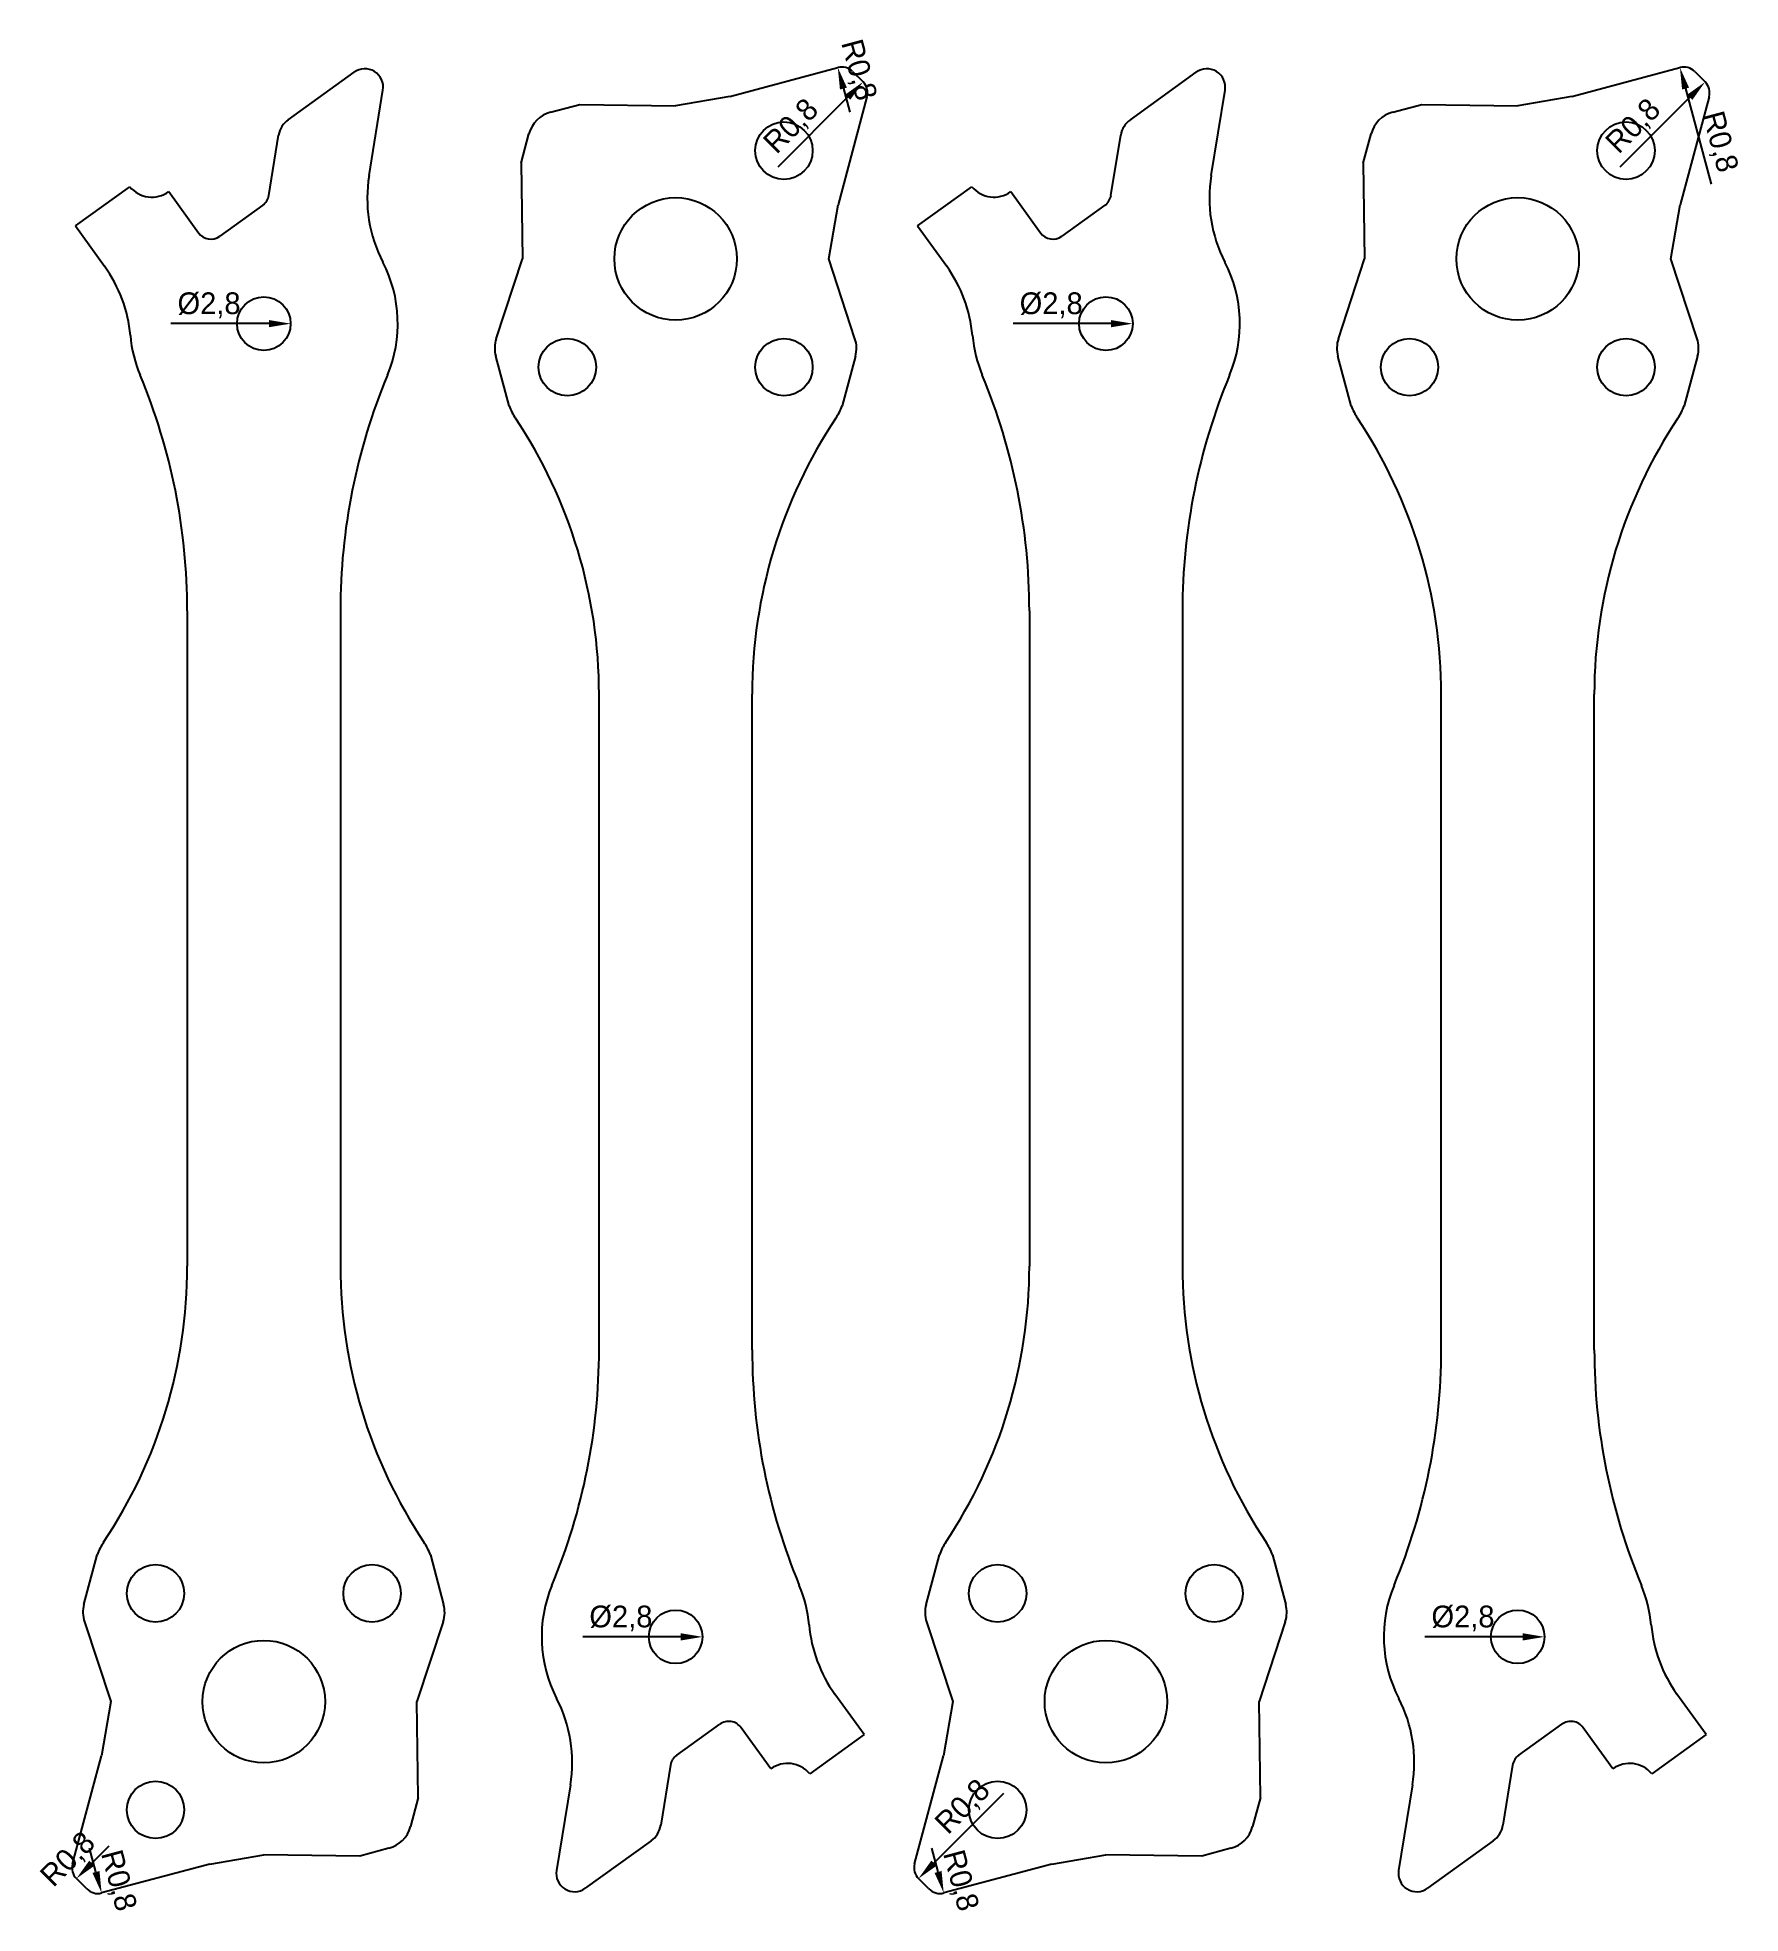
# Model space of a CAD drawing. Header units: millimetres. Extents: x -11.8 to 77.2, y -11.1 to 87.
import ezdxf

# ---------------------------------------------------------------- set-up
doc = ezdxf.new("R2010")
doc.units = ezdxf.units.MM
doc.layers.add('Arms-L720.80 - v2 - CNC', color=7, linetype='Continuous')
doc.layers.add('Dimensions', color=7, linetype='Continuous')
doc.dimstyles.new('ISO-25', dxfattribs={"dimtxt": 2.5, "dimasz": 2.5, "dimexe": 1.25, "dimexo": 0.625, "dimtad": 1, "dimtxsty": 'Standard', "dimcen": 2.5, "dimadec": 0, "dimazin": 0, "dimtfac": 1, "dimtmove": 0, "dimatfit": 3, "dimfxl": 1, "dimarcsym": 0})

# ---------------------------------------------------------------- blocks, each defined once
blk = doc.blocks.new('*D1')
at = {"layer": 'Defpoints', "color": 0}
for p in [(-9.225, -8.682), (-9.791, -9.247)]:
    blk.add_point(p, dxfattribs=at)
at = {"layer": 'Dimensions', "color": 140, "lineweight": -2}
blk.add_line((-8.988, -8.444), (-8.083, -7.539), dxfattribs=at)
at = {"layer": 'Dimensions', "color": 140}
blk.add_solid([(-9.122, -8.31), (-8.854, -8.578), (-9.791, -9.247)], dxfattribs=at)
at = {"layer": 'Dimensions', "color": 140, "insert": (-10.187, -8.285), "char_height": 1.1361, "attachment_point": 5, "rotation": 44.99997}
blk.add_mtext('R0,8', dxfattribs=at)
blk = doc.blocks.new('*D2')
at = {"layer": 'Defpoints', "color": 0}
for p in [(-8.682, -9.225), (-8.475, -9.998)]:
    blk.add_point(p, dxfattribs=at)
at = {"layer": 'Dimensions', "color": 140, "lineweight": -2}
blk.add_line((-8.769, -8.901), (-9.1, -7.665), dxfattribs=at)
at = {"layer": 'Dimensions', "color": 140}
blk.add_solid([(-8.952, -8.95), (-8.586, -8.852), (-8.475, -9.998)], dxfattribs=at)
at = {"layer": 'Dimensions', "color": 140, "insert": (-7.651, -9.363), "char_height": 1.1361, "attachment_point": 5, "rotation": 284.9999}
blk.add_mtext('R0,8', dxfattribs=at)
blk = doc.blocks.new('*D3')
at = {"layer": 'Defpoints', "color": 0}
for p in [(34.775, -8.682), (34.209, -9.247)]:
    blk.add_point(p, dxfattribs=at)
at = {"layer": 'Dimensions', "color": 140, "lineweight": -2}
blk.add_line((35.012, -8.444), (38.666, -4.791), dxfattribs=at)
at = {"layer": 'Dimensions', "color": 140}
blk.add_solid([(34.878, -8.31), (35.146, -8.578), (34.209, -9.247)], dxfattribs=at)
at = {"layer": 'Dimensions', "color": 140, "insert": (36.562, -5.537), "char_height": 1.1361, "attachment_point": 5, "rotation": 44.99997}
blk.add_mtext('R0,8', dxfattribs=at)
blk = doc.blocks.new('*D4')
at = {"layer": 'Defpoints', "color": 0}
for p in [(35.318, -9.225), (35.525, -9.998)]:
    blk.add_point(p, dxfattribs=at)
at = {"layer": 'Dimensions', "color": 140, "lineweight": -2}
blk.add_line((35.231, -8.901), (34.9, -7.665), dxfattribs=at)
at = {"layer": 'Dimensions', "color": 140}
blk.add_solid([(35.048, -8.95), (35.414, -8.852), (35.525, -9.998)], dxfattribs=at)
at = {"layer": 'Dimensions', "color": 140, "insert": (36.349, -9.363), "char_height": 1.1361, "attachment_point": 5, "rotation": 284.9999}
blk.add_mtext('R0,8', dxfattribs=at)
blk = doc.blocks.new('*D5')
at = {"layer": 'Defpoints', "color": 0}
for p in [(29.992, 85.381), (30.199, 84.609)]:
    blk.add_point(p, dxfattribs=at)
at = {"layer": 'Dimensions', "color": 140, "lineweight": -2}
blk.add_line((30.286, 84.284), (30.618, 83.048), dxfattribs=at)
at = {"layer": 'Dimensions', "color": 140}
blk.add_solid([(30.469, 84.333), (30.104, 84.235), (29.992, 85.381)], dxfattribs=at)
at = {"layer": 'Dimensions', "color": 140, "insert": (31.024, 85.243), "char_height": 1.1361, "attachment_point": 5, "rotation": 284.9999}
blk.add_mtext('R0,8', dxfattribs=at)
blk = doc.blocks.new('*D6')
at = {"layer": 'Defpoints', "color": 0}
for p in [(31.309, 84.63), (30.743, 84.065)]:
    blk.add_point(p, dxfattribs=at)
at = {"layer": 'Dimensions', "color": 140, "lineweight": -2}
blk.add_line((30.506, 83.827), (26.852, 80.174), dxfattribs=at)
at = {"layer": 'Dimensions', "color": 140}
blk.add_solid([(30.64, 83.693), (30.372, 83.961), (31.309, 84.63)], dxfattribs=at)
at = {"layer": 'Dimensions', "color": 140, "insert": (27.598, 82.278), "char_height": 1.1361, "attachment_point": 5, "rotation": 44.99997}
blk.add_mtext('R0,8', dxfattribs=at)
blk = doc.blocks.new('*D7')
at = {"layer": 'Defpoints', "color": 0}
for p in [(75.309, 84.63), (74.743, 84.065)]:
    blk.add_point(p, dxfattribs=at)
at = {"layer": 'Dimensions', "color": 140, "lineweight": -2}
blk.add_line((74.506, 83.827), (70.852, 80.174), dxfattribs=at)
at = {"layer": 'Dimensions', "color": 140}
blk.add_solid([(74.64, 83.693), (74.372, 83.961), (75.309, 84.63)], dxfattribs=at)
at = {"layer": 'Dimensions', "color": 140, "insert": (71.598, 82.278), "char_height": 1.1361, "attachment_point": 5, "rotation": 44.99997}
blk.add_mtext('R0,8', dxfattribs=at)
blk = doc.blocks.new('*D8')
at = {"layer": 'Defpoints', "color": 0}
for p in [(73.992, 85.381), (74.199, 84.609)]:
    blk.add_point(p, dxfattribs=at)
at = {"layer": 'Dimensions', "color": 140, "lineweight": -2}
blk.add_line((74.286, 84.284), (75.624, 79.293), dxfattribs=at)
at = {"layer": 'Dimensions', "color": 140}
blk.add_solid([(74.469, 84.333), (74.104, 84.235), (73.992, 85.381)], dxfattribs=at)
at = {"layer": 'Dimensions', "color": 140, "insert": (76.03, 81.488), "char_height": 1.1361, "attachment_point": 5, "rotation": 284.9999}
blk.add_mtext('R0,8', dxfattribs=at)
blk = doc.blocks.new('*D9')
at = {"layer": 'Defpoints', "color": 0}
for p in [(-1.4, 72), (1.4, 72)]:
    blk.add_point(p, dxfattribs=at)
at = {"layer": 'Dimensions', "color": 140, "lineweight": -2}
blk.add_line((0.264, 72), (-4.849, 72), dxfattribs=at)
at = {"layer": 'Dimensions', "color": 140}
blk.add_solid([(0.264, 71.811), (0.264, 72.189), (1.4, 72)], dxfattribs=at)
at = {"layer": 'Dimensions', "color": 140, "insert": (-2.86, 72.96), "char_height": 1.1361, "attachment_point": 5}
blk.add_mtext('%%c2,8', dxfattribs=at)
blk = doc.blocks.new('*D10')
at = {"layer": 'Defpoints', "color": 0}
for p in [(64.118, 3.383), (66.918, 3.383)]:
    blk.add_point(p, dxfattribs=at)
at = {"layer": 'Dimensions', "color": 140, "lineweight": -2}
blk.add_line((65.782, 3.383), (60.669, 3.383), dxfattribs=at)
at = {"layer": 'Dimensions', "color": 140}
blk.add_solid([(65.782, 3.194), (65.782, 3.573), (66.918, 3.383)], dxfattribs=at)
at = {"layer": 'Dimensions', "color": 140, "insert": (62.657, 4.343), "char_height": 1.1361, "attachment_point": 5}
blk.add_mtext('%%c2,8', dxfattribs=at)
blk = doc.blocks.new('*D11')
at = {"layer": 'Defpoints', "color": 0}
for p in [(42.6, 72), (45.4, 72)]:
    blk.add_point(p, dxfattribs=at)
at = {"layer": 'Dimensions', "color": 140, "lineweight": -2}
blk.add_line((44.264, 72), (39.151, 72), dxfattribs=at)
at = {"layer": 'Dimensions', "color": 140}
blk.add_solid([(44.264, 71.811), (44.264, 72.189), (45.4, 72)], dxfattribs=at)
at = {"layer": 'Dimensions', "color": 140, "insert": (41.14, 72.96), "char_height": 1.1361, "attachment_point": 5}
blk.add_mtext('%%c2,8', dxfattribs=at)
blk = doc.blocks.new('*D12')
at = {"layer": 'Defpoints', "color": 0}
for p in [(20.118, 3.383), (22.918, 3.383)]:
    blk.add_point(p, dxfattribs=at)
at = {"layer": 'Dimensions', "color": 140, "lineweight": -2}
blk.add_line((21.782, 3.383), (16.669, 3.383), dxfattribs=at)
at = {"layer": 'Dimensions', "color": 140}
blk.add_solid([(21.782, 3.194), (21.782, 3.573), (22.918, 3.383)], dxfattribs=at)
at = {"layer": 'Dimensions', "color": 140, "insert": (18.657, 4.343), "char_height": 1.1361, "attachment_point": 5}
blk.add_mtext('%%c2,8', dxfattribs=at)

msp = doc.modelspace()

# ---------------------------------------------------------------- linework, layer by layer
at = {"layer": 'Arms-L720.80 - v2 - CNC'}
for p, q in [((24.3463, 83.8685, -86), (29.9924, 85.3813, -86)), ((68.3463, 83.8685, -86), (73.9924, 85.3813, -86)), ((1.276, 82.656, -86), (4.7183, 85.136, -86)), ((30.7652, 85.1743, -86), (31.309, 84.6305, -86)), ((45.276, 82.656, -86), (48.7183, 85.136, -86)), ((74.7652, 85.1743, -86), (75.309, 84.6305, -86)), ((5.4987, 79.7354, -86), (6.2248, 84.2045, -86)), ((14.9856, 83.0469, -86), (16.5081, 83.4549, -86)), ((16.5081, 83.4549, -86), (21.5179, 83.3832, -86)), ((24.3463, 83.8685, -86), (21.5179, 83.3832, -86)), ((31.516, 83.8577, -86), (30.0032, 78.2116, -86)), ((49.4987, 79.7354, -86), (50.2248, 84.2045, -86)), ((58.9856, 83.0469, -86), (60.5081, 83.4549, -86)), ((60.5081, 83.4549, -86), (65.5179, 83.3832, -86)), ((68.3463, 83.8685, -86), (65.5179, 83.3832, -86)), ((75.516, 83.8577, -86), (74.0032, 78.2116, -86)), ((0.2656, 78.7042, -86), (0.7763, 81.8479, -86)), ((13.4462, 80.393, -86), (13.8541, 81.9156, -86)), ((44.2656, 78.7042, -86), (44.7763, 81.8479, -86)), ((57.4462, 80.393, -86), (57.8541, 81.9156, -86)), ((13.4462, 80.393, -86), (13.5179, 75.3832, -86)), ((57.4462, 80.393, -86), (57.5179, 75.3832, -86)), ((-9.8438, 77.1097, -86), (-7.004, 79.1556, -86)), ((-4.9686, 78.8966, -86), (-3.4195, 76.7464, -86)), ((34.1562, 77.1097, -86), (36.996, 79.1556, -86)), ((39.0314, 78.8966, -86), (40.5805, 76.7464, -86)), ((-0.0564, 78.1833, -86), (-2.3028, 76.5649, -86)), ((29.5179, 75.3832, -86), (30.0032, 78.2116, -86)), ((43.9436, 78.1833, -86), (41.6972, 76.5649, -86)), ((73.5179, 75.3832, -86), (74.0032, 78.2116, -86)), ((-9.8438, 77.1097, -86), (-8.3203, 74.9952, -86)), ((34.1562, 77.1097, -86), (35.6797, 74.9952, -86)), ((12.1464, 71.2149, -86), (13.5179, 75.3832, -86)), ((30.8893, 71.2149, -86), (29.5179, 75.3832, -86)), ((56.1464, 71.2149, -86), (57.5179, 75.3832, -86)), ((74.8893, 71.2149, -86), (73.5179, 75.3832, -86)), ((12.8154, 67.7083, -86), (12.1208, 70.3007, -86)), ((30.9149, 70.3007, -86), (30.2203, 67.7084, -86)), ((56.8154, 67.7083, -86), (56.1208, 70.3007, -86)), ((74.9149, 70.3007, -86), (74.2203, 67.7084, -86)), ((-4, 57, -86), (-4, 22.7509, -86)), ((4, 57, -86), (4, 22.7509, -86)), ((40, 57, -86), (40, 22.7509, -86)), ((48, 57, -86), (48, 22.7509, -86)), ((17.5178, 18.3832, -86), (17.5179, 52.6322, -86)), ((25.5178, 18.3831, -86), (25.5179, 52.6322, -86)), ((61.5178, 18.3832, -86), (61.5179, 52.6322, -86)), ((69.5178, 18.3831, -86), (69.5179, 52.6322, -86)), ((-9.3971, 5.0825, -86), (-8.7024, 7.6748, -86)), ((8.7024, 7.6748, -86), (9.3971, 5.0825, -86)), ((34.6029, 5.0825, -86), (35.2976, 7.6748, -86)), ((52.7024, 7.6748, -86), (53.3971, 5.0825, -86)), ((-9.3714, 4.1683, -86), (-8, 0, -86)), ((9.3714, 4.1683, -86), (8, 0, -86)), ((34.6286, 4.1683, -86), (36, 0, -86)), ((53.3714, 4.1683, -86), (52, 0, -86)), ((8.0717, -5.0099, -86), (8, 0, -86)), ((31.3616, -1.7266, -86), (29.8382, 0.388, -86)), ((52.0717, -5.0099, -86), (52, 0, -86)), ((75.3616, -1.7266, -86), (73.8382, 0.388, -86)), ((-8, 0, -86), (-8.4853, -2.8284, -86)), ((36, 0, -86), (35.5147, -2.8284, -86)), ((21.5742, -2.8002, -86), (23.8206, -1.1818, -86)), ((26.4865, -3.5134, -86), (24.9374, -1.3632, -86)), ((31.3616, -1.7266, -86), (28.5219, -3.7725, -86)), ((65.5742, -2.8002, -86), (67.8206, -1.1818, -86)), ((70.4865, -3.5134, -86), (68.9374, -1.3632, -86)), ((75.3616, -1.7266, -86), (72.5219, -3.7725, -86)), ((-9.9982, -8.4746, -86), (-8.4853, -2.8284, -86)), ((34.0018, -8.4746, -86), (35.5147, -2.8284, -86)), ((21.2522, -3.321, -86), (20.7415, -6.4647, -86)), ((65.2522, -3.321, -86), (64.7415, -6.4647, -86)), ((16.0192, -4.3523, -86), (15.293, -8.8214, -86)), ((60.0192, -4.3523, -86), (59.293, -8.8214, -86)), ((8.0717, -5.0099, -86), (7.6637, -6.5324, -86)), ((52.0717, -5.0099, -86), (51.6637, -6.5324, -86)), ((6.5323, -7.6637, -86), (5.0098, -8.0717, -86)), ((20.2418, -7.2728, -86), (16.7995, -9.7529, -86)), ((50.5323, -7.6637, -86), (49.0098, -8.0717, -86)), ((64.2418, -7.2728, -86), (60.7995, -9.7529, -86)), ((-2.8284, -8.4853, -86), (-8.4746, -9.9982, -86)), ((-2.8284, -8.4853, -86), (0, -8, -86)), ((5.0098, -8.0717, -86), (0, -8, -86)), ((41.1716, -8.4853, -86), (35.5254, -9.9982, -86)), ((41.1716, -8.4853, -86), (44, -8, -86)), ((49.0098, -8.0717, -86), (44, -8, -86)), ((-9.2473, -9.7911, -86), (-9.7911, -9.2473, -86)), ((34.7527, -9.7911, -86), (34.2089, -9.2473, -86))]:
    msp.add_line(p, q, dxfattribs=at)
for centre, radius in [((27.1747, 81.04, -86), 1.5), ((71.1747, 81.04, -86), 1.5), ((21.5179, 75.3832, -86), 3.2), ((65.5179, 75.3832, -86), 3.2), ((0, 72, -86), 1.4), ((44, 72, -86), 1.4), ((15.861, 69.7263, -86), 1.5), ((27.1747, 69.7263, -86), 1.5), ((59.861, 69.7263, -86), 1.5), ((71.1747, 69.7263, -86), 1.5), ((-5.6568, 5.6569, -86), 1.5), ((5.6569, 5.6568, -86), 1.5), ((38.3432, 5.6569, -86), 1.5), ((49.6569, 5.6568, -86), 1.5), ((21.5178, 3.3832, -86), 1.4), ((65.5178, 3.3832, -86), 1.4), ((0, 0, -86), 3.2), ((44, 0, -86), 3.2), ((-5.6569, -5.6568, -86), 1.5), ((38.3431, -5.6568, -86), 1.5)]:
    msp.add_circle(centre, radius, dxfattribs=at)
for centre, radius, start, end in [((5.2787, 84.3583, -86), 0.9586, 350.770894, 125.7709), ((30.1995, 84.6086, -86), 0.8, 44.999966, 104.9999), ((49.2787, 84.3583, -86), 0.9586, 350.770894, 125.7709), ((74.1995, 84.6086, -86), 0.8, 44.999966, 104.9999), ((30.7433, 84.0648, -86), 0.8, 344.9999, 44.999966), ((74.7433, 84.0648, -86), 0.8, 344.9999, 44.999966), ((2.0017, 81.6488, -86), 1.2414, 125.7709, 170.772534), ((15.3996, 81.5014, -86), 1.6, 104.998154, 164.998881), ((46.0017, 81.6488, -86), 1.2414, 125.7709, 170.772534), ((59.3996, 81.5014, -86), 1.6, 104.998154, 164.998881), ((12.7042, 78.5647, -86), 7.3, 170.770894, 207.327013), ((56.7042, 78.5647, -86), 7.3, 170.770894, 207.327013), ((-5.8481, 80.1116, -86), 1.5, 219.593312, 305.898356), ((-0.524, 78.8324, -86), 0.8, 305.7709, 350.772534), ((38.1519, 80.1116, -86), 1.5, 219.593312, 305.898356), ((43.476, 78.8324, -86), 0.8, 305.7709, 350.772534), ((-2.7704, 77.214, -86), 0.8, 215.7709, 305.7709), ((41.2296, 77.214, -86), 0.8, 215.7709, 305.7709), ((-14.2433, 70.728, -86), 7.3001, 5.103238, 35.7709), ((0, 72, -86), 7, 337.380144, 27.327013), ((29.7567, 70.728, -86), 7.3001, 5.103238, 35.7709), ((44, 72, -86), 7, 337.380144, 27.327013), ((0, 72, -86), 7, 185.103238, 202.619762), ((13.6663, 70.7148, -86), 1.6, 161.787966, 194.9999), ((29.3694, 70.7148, -86), 1.6, 344.9999, 18.211897), ((44, 72, -86), 7, 185.103238, 202.619762), ((57.6663, 70.7148, -86), 1.6, 161.787966, 194.9999), ((73.3694, 70.7148, -86), 1.6, 344.9999, 18.211897), ((-36, 57.0001, -86), 32, 359.999965, 22.619762), ((36, 57, -86), 32, 157.380144, 179.999965), ((8, 57.0001, -86), 32, 359.999965, 22.619762), ((80, 57, -86), 32, 157.380144, 179.999965), ((15.8112, 68.8333, -86), 3.2, 200.582105, 213.699124), ((27.2246, 68.8333, -86), 3.2, 326.300808, 339.417825), ((59.8112, 68.8333, -86), 3.2, 200.582105, 213.699124), ((71.2246, 68.8333, -86), 3.2, 326.300808, 339.417825), ((-8.4821, 52.6322, -86), 26, 359.999965, 33.699124), ((51.5179, 52.6322, -86), 26, 146.300808, 179.999965), ((35.5179, 52.6322, -86), 26, 359.999965, 33.699124), ((95.5179, 52.6322, -86), 26, 146.300808, 179.999965), ((-30, 22.751, -86), 26, 326.300808, 359.999965), ((30, 22.7509, -86), 26, 179.999965, 213.699124), ((14, 22.751, -86), 26, 326.300808, 359.999965), ((74, 22.7509, -86), 26, 179.999965, 213.699124), ((-14.4822, 18.3832, -86), 32, 337.380144, 359.999965), ((57.5178, 18.3831, -86), 32, 179.999965, 202.619762), ((29.5178, 18.3832, -86), 32, 337.380144, 359.999965), ((101.5178, 18.3831, -86), 32, 179.999965, 202.619762), ((-5.7067, 6.5498, -86), 3.2, 146.300808, 159.417825), ((5.7067, 6.5498, -86), 3.2, 20.582105, 33.699124), ((38.2933, 6.5498, -86), 3.2, 146.300808, 159.417825), ((49.7067, 6.5498, -86), 3.2, 20.582105, 33.699124), ((21.5178, 3.3832, -86), 7, 157.380144, 207.327013), ((21.5178, 3.3832, -86), 7, 5.103238, 22.619762), ((65.5178, 3.3832, -86), 7, 157.380144, 207.327013), ((65.5178, 3.3832, -86), 7, 5.103238, 22.619762), ((-7.8516, 4.6684, -86), 1.6, 164.9999, 198.211897), ((7.8516, 4.6683, -86), 1.6, 341.787966, 14.9999), ((36.1484, 4.6684, -86), 1.6, 164.9999, 198.211897), ((51.8516, 4.6683, -86), 1.6, 341.787966, 14.9999), ((35.7612, 4.6552, -86), 7.3001, 185.103238, 215.7709), ((79.7612, 4.6552, -86), 7.3001, 185.103238, 215.7709), ((8.8137, -3.1815, -86), 7.3, 350.770894, 27.327013), ((52.8137, -3.1815, -86), 7.3, 350.770894, 27.327013), ((24.2883, -1.8309, -86), 0.8, 35.7709, 125.7709), ((68.2883, -1.8309, -86), 0.8, 35.7709, 125.7709), ((22.0419, -3.4493, -86), 0.8, 125.7709, 170.772534), ((66.0419, -3.4493, -86), 0.8, 125.7709, 170.772534), ((27.366, -4.7285, -86), 1.5, 39.593312, 125.898356), ((71.366, -4.7285, -86), 1.5, 39.593312, 125.898356), ((6.1183, -6.1182, -86), 1.6, 284.998154, 344.998881), ((19.5162, -6.2656, -86), 1.2414, 305.7709, 350.772534), ((50.1183, -6.1182, -86), 1.6, 284.998154, 344.998881), ((63.5162, -6.2656, -86), 1.2414, 305.7709, 350.772534), ((-9.2254, -8.6816, -86), 0.8, 164.9999, 224.999966), ((16.2392, -8.9751, -86), 0.9586, 170.770894, 305.7709), ((34.7746, -8.6816, -86), 0.8, 164.9999, 224.999966), ((60.2392, -8.9751, -86), 0.9586, 170.770894, 305.7709), ((-8.6816, -9.2254, -86), 0.8, 224.999966, 284.9999), ((35.3184, -9.2254, -86), 0.8, 224.999966, 284.9999)]:
    msp.add_arc(centre, radius, start, end, dxfattribs=at)

# ---------------------------------------------------------------- dimensions: what is measured, and where the dimension line sits
at = {"layer": 'Dimensions'}
for center, mpoint, picture, middle in [((30.1995, 84.6086, -86), (29.9924, 85.3813, -86), '*D5', (30.096, 84.995, -86)), ((74.1995, 84.6086, -86), (73.9924, 85.3813, -86), '*D8', (75.1021, 81.2399, -86)), ((30.7433, 84.0648, -86), (31.309, 84.6305, -86), '*D6', (28.2773, 81.5987, -86)), ((74.7433, 84.0648, -86), (75.309, 84.6305, -86), '*D7', (72.2773, 81.5987, -86)), ((34.7746, -8.6816, -86), (34.2089, -9.2473, -86), '*D3', (37.2406, -6.2156, -86)), ((-9.2254, -8.6816, -86), (-9.7911, -9.2473, -86), '*D1', (-9.5083, -8.9644, -86)), ((-8.6816, -9.2254, -86), (-8.4746, -9.9982, -86), '*D2', (-8.5781, -9.6118, -86)), ((35.3184, -9.2254, -86), (35.5254, -9.9982, -86), '*D4', (35.4219, -9.6118, -86))]:
    dim = msp.add_radius_dim(center=center, mpoint=mpoint, dimstyle='ISO-25', override={"dimscale": 0.454448, "dimdec": 3, "dimzin": 8, "dimlunit": 2, "dimclrd": 140, "dimclre": 140, "dimclrt": 140}, dxfattribs=at)
    dim.commit()
    dim.dimension.update_dxf_attribs({"geometry": picture, "text_midpoint": middle, "dimtype": 164})
for p1, p2, picture, middle in [((-1.4, 72, -86), (1.4, 72, -86), '*D9', (-2.8604, 72, -86)), ((42.6, 72, -86), (45.4, 72, -86), '*D11', (41.1396, 72, -86)), ((20.1178, 3.3832, -86), (22.9178, 3.3832, -86), '*D12', (18.6574, 3.3832, -86)), ((64.1178, 3.3832, -86), (66.9178, 3.3832, -86), '*D10', (62.6574, 3.3832, -86))]:
    dim = msp.add_diameter_dim_2p(p1=p1, p2=p2, dimstyle='ISO-25', override={"dimscale": 0.454448, "dimdec": 3, "dimzin": 8, "dimlunit": 2, "dimclrd": 140, "dimclre": 140, "dimclrt": 140}, dxfattribs=at)
    dim.commit()
    dim.dimension.update_dxf_attribs({"geometry": picture, "text_midpoint": middle, "dimtype": 163})

doc.saveas('drawing.dxf')
